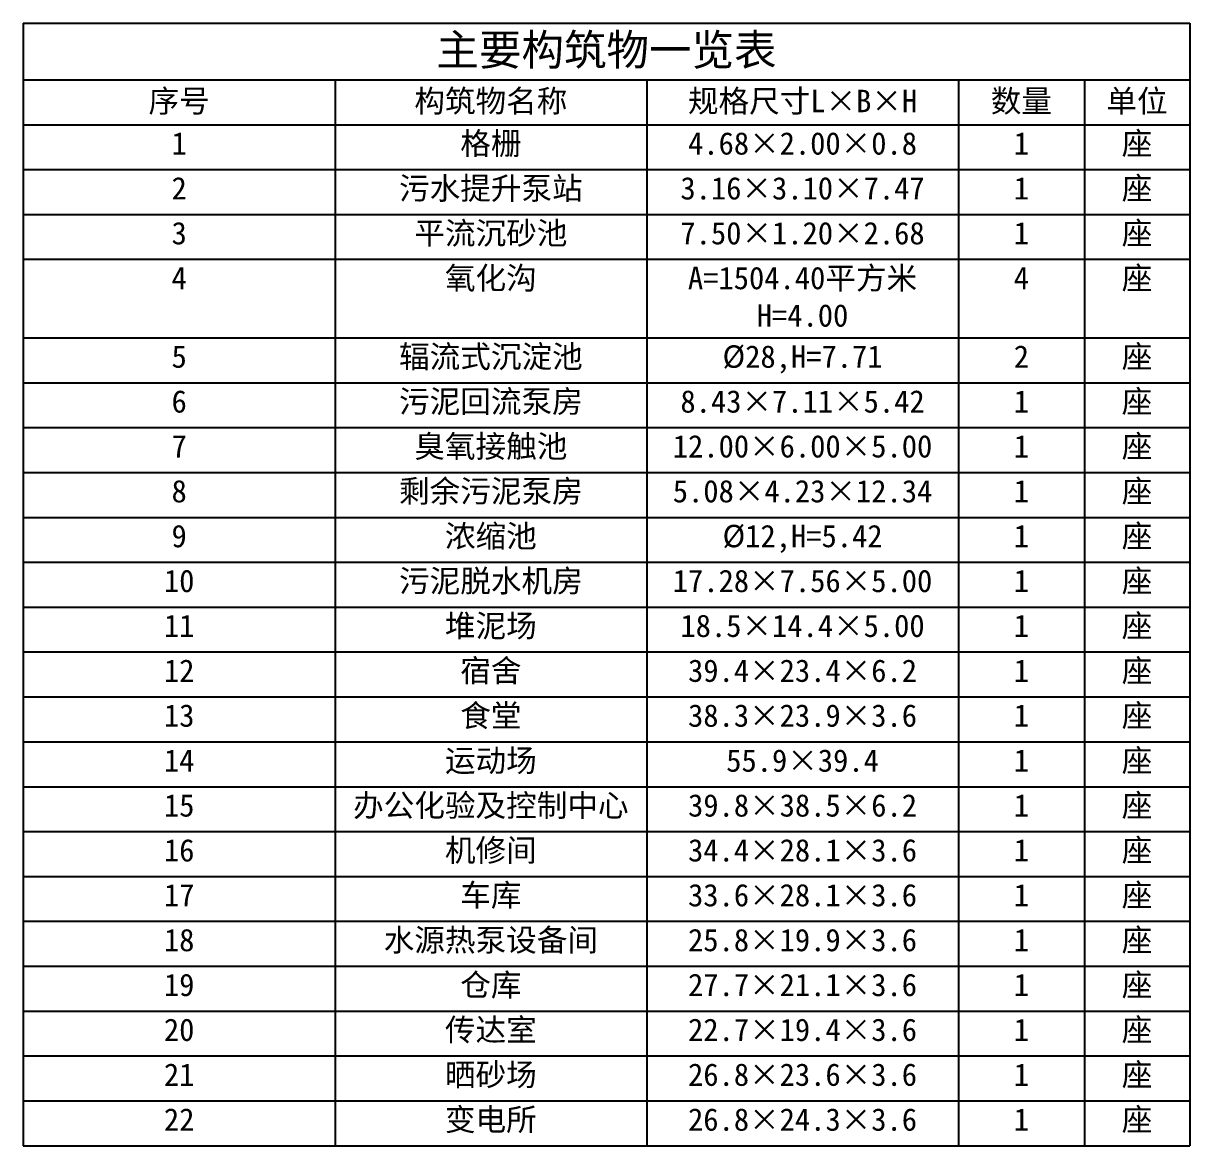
# Model space of a CAD drawing. Header units: inches. Extents: x -287940 to 417543, y -666909 to 91149.
# Drawn here: x 193021 to 417543, y -641306 to -425202 of the extents above; entities that cross this region are included whole.
import ezdxf

# ---------------------------------------------------------------- set-up
doc = ezdxf.new("R2010")
doc.units = ezdxf.units.IN
doc.header["$MEASUREMENT"] = 0

# ---------------------------------------------------------------- blocks, each defined once
blk = doc.blocks.new('*T44')
at = {"color": 0, "linetype": 'ByBlock', "lineweight": -2, "ltscale": 5}
for p, q in [((0, 0), (224522, 0)), ((0, 0), (0, -216104)), ((224522, 0), (224522, -216104)), ((0, -10880), (224522, -10880)), ((60000, -10880), (60000, -216104)), ((120000, -10880), (120000, -216104)), ((180000, -10880), (180000, -216104)), ((204253, -10880), (204253, -216104)), ((0, -19520), (224522, -19520)), ((0, -28160), (224522, -28160)), ((0, -36800), (224522, -36800)), ((0, -45440), (224522, -45440)), ((0, -60560), (224522, -60560)), ((0, -69200), (224522, -69200)), ((0, -77840), (224522, -77840)), ((0, -86480), (224522, -86480)), ((0, -95120), (224522, -95120)), ((0, -103760), (224522, -103760)), ((0, -112400), (224522, -112400)), ((0, -121040), (224522, -121040)), ((0, -129680), (224522, -129680)), ((0, -138344), (224522, -138344)), ((0, -146984), (224522, -146984)), ((0, -155624), (224522, -155624)), ((0, -164264), (224522, -164264)), ((0, -172904), (224522, -172904)), ((0, -181544), (224522, -181544)), ((0, -190184), (224522, -190184)), ((0, -198824), (224522, -198824)), ((0, -207464), (224522, -207464)), ((0, -216104), (224522, -216104))]:
    blk.add_line(p, q, dxfattribs=at)
at = {"color": 0, "ltscale": 5}
for s, insert, char_height, width, attachment_point in [('{\\fSimSun|b0|i0|c134|p2;主要构筑物一览表}', (112261, -5440), 6000, 221642.1, 5), ('{\\fSimSun|b0|i0|c134|p2;序号}', (30000, -15200), 4320, 57120, 5), ('{\\fSimSun|b0|i0|c134|p2;构筑物名称}', (90000, -15200), 4320, 57120, 5), ('{\\fSimSun|b0|i0|c134|p2;规格尺寸L×B×H}', (150000, -15200), 4320, 57120, 5), ('{\\fSimSun|b0|i0|c134|p2;数量}', (192127, -15200), 4320, 21373.21, 5), ('{\\fSimSun|b0|i0|c134|p2;单位}', (214388, -15200), 4320, 17388.89, 5), ('1', (30000, -20960), 4320, 57120, 2), ('{\\fSimSun|b0|i0|c134|p2;格栅}', (90000, -20960), 4320, 57120, 2), ('4.68{\\fSimSun|b0|i0|c134|p2;×}2.00{\\fSimSun|b0|i0|c134|p2;×}0.8', (150000, -20960), 4320, 57120, 2), ('1', (192127, -20960), 4320, 21373.21, 2), ('{\\fSimSun|b0|i0|c134|p2;座}', (214388, -20960), 4320, 17388.89, 2), ('{\\fSimSun|b0|i0|c134|p2;污水提升泵站}', (90000, -29600), 4320, 57120, 2), ('{\\fSimSun|b0|i0|c134|p2;座}', (214388, -29600), 4320, 17388.89, 2), ('2', (30000, -29600), 4320, 57120, 2), ('3.16{\\fSimSun|b0|i0|c134|p2;×}3.10{\\fSimSun|b0|i0|c134|p2;×}7.47', (150000, -29600), 4320, 57120, 2), ('1', (192127, -29600), 4320, 21373.21, 2), ('{\\fSimSun|b0|i0|c134|p2;平流沉砂池}', (90000, -38240), 4320, 57120, 2), ('{\\fSimSun|b0|i0|c134|p2;座}', (214388, -38240), 4320, 17388.89, 2), ('3', (30000, -38240), 4320, 57120, 2), ('7.50{\\fSimSun|b0|i0|c134|p2;×}1.20{\\fSimSun|b0|i0|c134|p2;×}2.68', (150000, -38240), 4320, 57120, 2), ('1', (192127, -38240), 4320, 21373.21, 2), ('4', (30000, -46880), 4320, 57120, 2), ('{\\fSimSun|b0|i0|c134|p2;氧化沟}', (90000, -46880), 4320, 57120, 2), ('A=1504.40{\\fSimSun|b0|i0|c134|p2;平方米}H=4.00', (150000, -46880), 4320, 57120, 2), ('4', (192127, -46880), 4320, 21373.21, 2), ('{\\fSimSun|b0|i0|c134|p2;座}', (214388, -46880), 4320, 17388.89, 2), ('5', (30000, -62000), 4320, 57120, 2), ('{\\fSimSun|b0|i0|c134|p2;辐流式沉淀池}', (90000, -62000), 4320, 57120, 2), ('%%C28,H=7.71', (150000, -62000), 4320, 57120, 2), ('2', (192127, -62000), 4320, 21373.21, 2), ('{\\fSimSun|b0|i0|c134|p2;座}', (214388, -62000), 4320, 17388.89, 2), ('6', (30000, -70640), 4320, 57120, 2), ('{\\fSimSun|b0|i0|c134|p2;污泥回流泵房}', (90000, -70640), 4320, 57120, 2), ('8.43{\\fSimSun|b0|i0|c134|p2;×}7.11{\\fSimSun|b0|i0|c134|p2;×}5.42', (150000, -70640), 4320, 57120, 2), ('1', (192127, -70640), 4320, 21373.21, 2), ('{\\fSimSun|b0|i0|c134|p2;座}', (214388, -70640), 4320, 17388.89, 2), ('7', (30000, -79280), 4320, 57120, 2), ('{\\fSimSun|b0|i0|c134|p2;臭氧接触池}', (90000, -79280), 4320, 57120, 2), ('12.00{\\fSimSun|b0|i0|c134|p2;×}6.00{\\fSimSun|b0|i0|c134|p2;×5.00}', (150000, -79280), 4320, 57120, 2), ('1', (192127, -79280), 4320, 21373.21, 2), ('{\\fSimSun|b0|i0|c134|p2;座}', (214388, -79280), 4320, 17388.89, 2), ('{\\fSimSun|b0|i0|c134|p2;剩余污泥泵房}', (90000, -87920), 4320, 57120, 2), ('{\\fSimSun|b0|i0|c134|p2;座}', (214388, -87920), 4320, 17388.89, 2), ('8', (30000, -87920), 4320, 57120, 2), ('5.08{\\fSimSun|b0|i0|c134|p2;×}4.23{\\fSimSun|b0|i0|c134|p2;×}12.34', (150000, -87920), 4320, 57120, 2), ('1', (192127, -87920), 4320, 21373.21, 2), ('{\\fSimSun|b0|i0|c134|p2;浓缩池}', (90000, -96560), 4320, 57120, 2), ('%%C12,H=5.42', (150000, -96560), 4320, 57120, 2), ('{\\fSimSun|b0|i0|c134|p2;座}', (214388, -96560), 4320, 17388.89, 2), ('9', (30000, -96560), 4320, 57120, 2), ('1', (192127, -96560), 4320, 21373.21, 2), ('10', (30000, -105200), 4320, 57120, 2), ('{\\fSimSun|b0|i0|c134|p2;污泥脱水机房}', (90000, -105200), 4320, 57120, 2), ('17.28{\\fSimSun|b0|i0|c134|p2;×7.56×}5.00', (150000, -105200), 4320, 57120, 2), ('1', (192127, -105200), 4320, 21373.21, 2), ('{\\fSimSun|b0|i0|c134|p2;座}', (214388, -105200), 4320, 17388.89, 2), ('11', (30000, -113840), 4320, 57120, 2), ('{\\fSimSun|b0|i0|c134|p2;堆泥场}', (90000, -113840), 4320, 57120, 2), ('18.5{\\fSimSun|b0|i0|c134|p2;×}14.4{\\fSimSun|b0|i0|c134|p2;×}5.00', (150000, -113840), 4320, 57120, 2), ('1', (192127, -113840), 4320, 21373.21, 2), ('{\\fSimSun|b0|i0|c134|p2;座}', (214388, -113840), 4320, 17388.89, 2), ('12', (30000, -122480), 4320, 57120, 2), ('{\\fSimSun|b0|i0|c134|p2;宿舍}', (90000, -122480), 4320, 57120, 2), ('39.4{\\fSimSun|b0|i0|c134|p2;×}23.4{\\fSimSun|b0|i0|c134|p2;×}6.2', (150000, -122480), 4320, 57120, 2), ('1', (192127, -122480), 4320, 21373.21, 2), ('{\\fSimSun|b0|i0|c134|p2;座}', (214388, -122480), 4320, 17388.89, 2), ('13', (30000, -131120), 4320, 57120, 2), ('{\\fSimSun|b0|i0|c134|p2;食堂}', (90000, -131120), 4320, 57120, 2), ('38.3{\\fSimSun|b0|i0|c134|p2;×23.9×}3.6', (150000, -131120), 4320, 57120, 2), ('1', (192127, -131120), 4320, 21373.21, 2), ('{\\fSimSun|b0|i0|c134|p2;座}', (214388, -131120), 4320, 17388.89, 2), ('{\\fSimSun|b0|i0|c134|p2;座}', (214388, -139784), 4320, 17388.89, 2), ('14', (30000, -139784), 4320, 57120, 2), ('{\\fSimSun|b0|i0|c134|p2;运动场}', (90000, -139784), 4320, 57120, 2), ('55.9{\\fSimSun|b0|i0|c134|p2;×}39.4', (150000, -139784), 4320, 57120, 2), ('1', (192127, -139784), 4320, 21373.21, 2), ('{\\fSimSun|b0|i0|c134|p2;办公化验及控制中心}', (90000, -148424), 4320, 57120, 2), ('{\\fSimSun|b0|i0|c134|p2;座}', (214388, -148424), 4320, 17388.89, 2), ('15', (30000, -148424), 4320, 57120, 2), ('39.8{\\fSimSun|b0|i0|c134|p2;×38.5×}6.2', (150000, -148424), 4320, 57120, 2), ('1', (192127, -148424), 4320, 21373.21, 2), ('16', (30000, -157064), 4320, 57120, 2), ('{\\fSimSun|b0|i0|c134|p2;机修间}', (90000, -157064), 4320, 57120, 2), ('34.4{\\fSimSun|b0|i0|c134|p2;×28.1×}3.6', (150000, -157064), 4320, 57120, 2), ('{\\fSimSun|b0|i0|c134|p2;座}', (214388, -157064), 4320, 17388.89, 2), ('1', (192127, -157064), 4320, 21373.21, 2), ('17', (30000, -165704), 4320, 57120, 2), ('{\\fSimSun|b0|i0|c134|p2;车库}', (90000, -165704), 4320, 57120, 2), ('33.6{\\fSimSun|b0|i0|c134|p2;×28.1×}3.6', (150000, -165704), 4320, 57120, 2), ('1', (192127, -165704), 4320, 21373.21, 2), ('{\\fSimSun|b0|i0|c134|p2;座}', (214388, -165704), 4320, 17388.89, 2), ('18', (30000, -174344), 4320, 57120, 2), ('{\\fSimSun|b0|i0|c134|p2;水源热泵设备间}', (90000, -174344), 4320, 57120, 2), ('25.8{\\fSimSun|b0|i0|c134|p2;×19.9×}3.6', (150000, -174344), 4320, 57120, 2), ('1', (192127, -174344), 4320, 21373.21, 2), ('{\\fSimSun|b0|i0|c134|p2;座}', (214388, -174344), 4320, 17388.89, 2), ('19', (30000, -182984), 4320, 57120, 2), ('{\\fSimSun|b0|i0|c134|p2;仓库}', (90000, -182984), 4320, 57120, 2), ('27.7{\\fSimSun|b0|i0|c134|p2;×21.1×}3.6', (150000, -182984), 4320, 57120, 2), ('1', (192127, -182984), 4320, 21373.21, 2), ('{\\fSimSun|b0|i0|c134|p2;座}', (214388, -182984), 4320, 17388.89, 2), ('20', (30000, -191624), 4320, 57120, 2), ('{\\fSimSun|b0|i0|c134|p2;传达室}', (90000, -191624), 4320, 57120, 2), ('22.7{\\fSimSun|b0|i0|c134|p2;×19.4×}3.6', (150000, -191624), 4320, 57120, 2), ('1', (192127, -191624), 4320, 21373.21, 2), ('{\\fSimSun|b0|i0|c134|p2;座}', (214388, -191624), 4320, 17388.89, 2), ('{\\fSimSun|b0|i0|c134|p2;晒砂场}', (90000, -200264), 4320, 57120, 2), ('{\\fSimSun|b0|i0|c134|p2;座}', (214388, -200264), 4320, 17388.89, 2), ('21', (30000, -200264), 4320, 57120, 2), ('26.8{\\fSimSun|b0|i0|c134|p2;×23.6×}3.6', (150000, -200264), 4320, 57120, 2), ('1', (192127, -200264), 4320, 21373.21, 2), ('{\\fSimSun|b0|i0|c134|p2;变电所}', (90000, -208904), 4320, 57120, 2), ('{\\fSimSun|b0|i0|c134|p2;座}', (214388, -208904), 4320, 17388.89, 2), ('22', (30000, -208904), 4320, 57120, 2), ('26.8{\\fSimSun|b0|i0|c134|p2;×24.3×}3.6', (150000, -208904), 4320, 57120, 2), ('1', (192127, -208904), 4320, 21373.21, 2)]:
    blk.add_mtext(s, dxfattribs=dict(at, insert=insert, char_height=char_height, width=width, attachment_point=attachment_point))

msp = doc.modelspace()

# ---------------------------------------------------------------- block references
msp.add_blockref('*T44', (193021.1, -425202.5))

doc.saveas('drawing.dxf')
